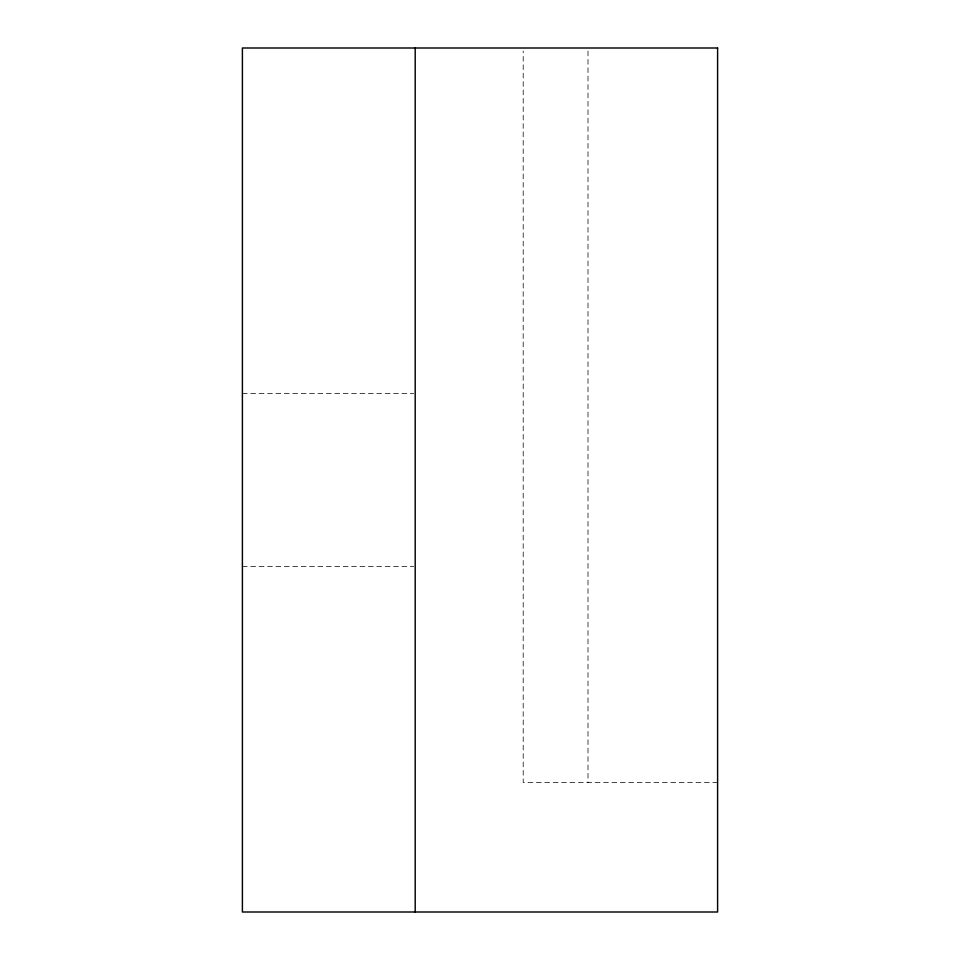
<?xml version="1.0" encoding="UTF-8"?>
<svg xmlns="http://www.w3.org/2000/svg" width="960" height="960" viewBox="0 0 960 960"><rect width="100%" height="100%" fill="white"/><g stroke="black" fill="none" stroke-linecap="round" stroke-linejoin="round"><path stroke-width="0.72" stroke-dasharray="4.8 3.6" d="M242.4 393.6L413.712 393.6M242.4 566.4L413.712 566.4M717.6 782.4L523.2 782.4L523.2 51M588 51L588 782.4"/><path stroke-width="1.44" d="M415.2 48L415.2 912M717.6 48L242.4 48L242.4 912L717.6 912L717.6 48"/></g></svg>
